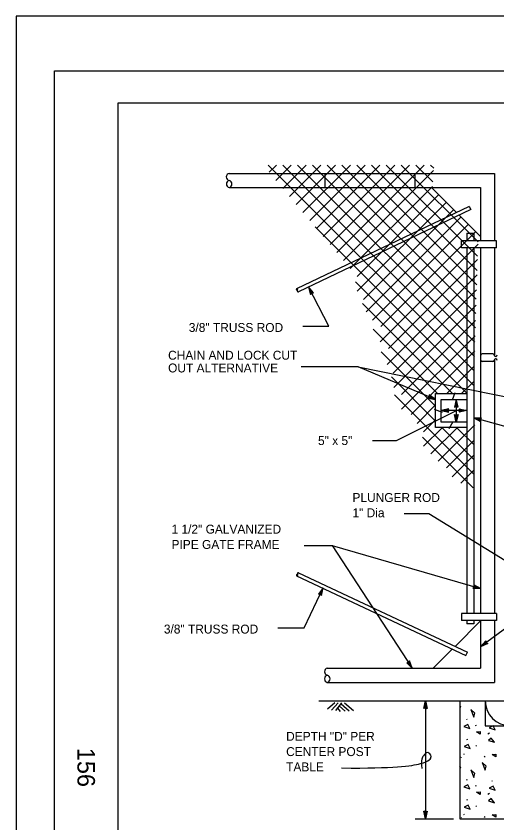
# Model space of a CAD drawing. Extents: x -893 to 867, y -474 to 712.
# Drawn here: x -893 to -516, y 78 to 712 of the extents above; entities that cross this region are included whole.
import ezdxf

# ---------------------------------------------------------------- set-up
doc = ezdxf.new("R2010")
doc.units = 0
for name, color, linetype in [('border_PLOTTING-ELEMENTS', 7, 'Continuous'), ('border_rw_22x34_Cut_Lines', 7, 'Continuous'), ('border_SHEET', 7, 'Continuous'), ('border_WITHIN-BORDER-anno', 7, 'Continuous'), ('mc_FENCE-anno', 7, 'Continuous'), ('mc_FENCE-CL', 7, 'Continuous'), ('rd_BASE-MATERIAL', 7, 'Continuous'), ('rd_PROFILE-OG', 7, 'Continuous')]:
    doc.layers.add(name, color=color, linetype=linetype)

msp = doc.modelspace()

# ---------------------------------------------------------------- linework, layer by layer
at = {"layer": 'border_PLOTTING-ELEMENTS'}
for points in [[(-893.45, -474.03), (866.55, -474.03), (866.55, 711.97), (-893.45, 711.97)], [(-863.45, 668.97), (836.55, 668.97), (836.55, -431.03), (-863.45, -431.03)]]:
    msp.add_lwpolyline(points, close=True, dxfattribs=at)
at = {"layer": 'border_rw_22x34_Cut_Lines'}
msp.add_lwpolyline([(-863.45, 668.97), (836.55, 668.97), (836.55, -431.03), (-863.45, -431.03)], close=True, dxfattribs=at)
at = {"layer": 'border_SHEET'}
for p, q in [((-813.45, 643.97), (811.55, 643.97)), ((-813.45, -406.04), (-813.45, 643.97))]:
    msp.add_line(p, q, dxfattribs=at)
at = {"layer": 'mc_FENCE-anno'}
for p, q in [((-647.97, 468.41), (-663.88, 499.37)), ((-659.91, 494.68), (-663.88, 499.37)), ((-663.88, 499.37), (-663.88, 499.37)), ((-663.88, 499.37), (-662.27, 493.44)), ((-660.32, 494.7), (-663.24, 498.15)), ((-663.24, 498.14), (-662.06, 493.81)), ((-660.75, 494.74), (-662.59, 496.92)), ((-662.59, 496.92), (-661.84, 494.13)), ((-662.27, 493.44), (-661.47, 494.76)), ((-661.14, 494.74), (-661.95, 495.7)), ((-661.95, 495.7), (-661.63, 494.5)), ((-661.47, 494.76), (-659.91, 494.68)), ((-659.91, 494.68), (-659.91, 494.68)), ((-662.27, 493.44), (-662.27, 493.44)), ((-668.5, 468.41), (-647.97, 468.41)), ((-624.98, 436.59), (-669.77, 436.59)), ((-564.33, 411.02), (-624.98, 436.59)), ((-624.98, 436.59), (-471.68, 405.37)), ((-569.13, 413.02), (-570.38, 412.09)), ((-570.38, 412.09), (-570.38, 412.09)), ((-570.38, 412.09), (-564.33, 411.02)), ((-570.05, 412.33), (-565.6, 411.55)), ((-569.69, 412.58), (-566.88, 412.08)), ((-569.4, 412.83), (-568.16, 412.61)), ((-564.33, 411.02), (-569.36, 414.55)), ((-569.36, 414.55), (-569.36, 414.55)), ((-569.36, 414.55), (-569.13, 413.02)), ((-565.61, 411.56), (-569.28, 414.13)), ((-566.88, 412.08), (-569.25, 413.74)), ((-568.16, 412.61), (-569.17, 413.32)), ((-564.33, 411.02), (-564.33, 411.02)), ((-547.93, 411.03), (-549.25, 405.03)), ((-549.25, 405.03), (-547.92, 405.83)), ((-547.93, 409.64), (-548.89, 405.26)), ((-547.92, 408.27), (-548.55, 405.44)), ((-547.92, 406.89), (-548.19, 405.68)), ((-547.93, 411.03), (-547.93, 393.18)), ((-546.58, 405.03), (-547.93, 411.03)), ((-547.93, 411.03), (-547.93, 411.03)), ((-546.94, 405.25), (-547.93, 409.65)), ((-547.3, 405.48), (-547.92, 408.27)), ((-547.64, 405.66), (-547.92, 406.89)), ((-547.92, 405.83), (-546.58, 405.03)), ((-547.93, 402.1), (-595.26, 378.53)), ((-553.77, 403.54), (-559.77, 402.2)), ((-539.73, 402.2), (-559.77, 402.2)), ((-559.77, 402.2), (-559.77, 402.2)), ((-559.77, 402.2), (-553.77, 400.87)), ((-553.98, 403.18), (-558.39, 402.2)), ((-558.37, 402.2), (-554, 401.23)), ((-554.22, 402.82), (-557, 402.2)), ((-557, 402.2), (-554.18, 401.58)), ((-554.39, 402.48), (-555.62, 402.2)), ((-555.62, 402.2), (-554.41, 401.94)), ((-554.57, 402.2), (-553.77, 403.54)), ((-553.77, 400.87), (-554.57, 402.2)), ((-553.77, 403.54), (-553.77, 403.54)), ((-553.77, 400.87), (-553.77, 400.87)), ((-549.25, 405.03), (-549.25, 405.03)), ((-547.93, 393.18), (-549.25, 399.18)), ((-549.25, 399.18), (-549.25, 399.18)), ((-549.25, 399.18), (-547.92, 398.38)), ((-546.58, 399.17), (-547.93, 393.18)), ((-547.92, 398.38), (-546.58, 399.17)), ((-546.58, 405.03), (-546.58, 405.03)), ((-546.58, 399.17), (-546.58, 399.17)), ((-544.93, 402.2), (-545.73, 403.54)), ((-545.73, 403.54), (-545.73, 403.54)), ((-545.73, 403.54), (-539.73, 402.2)), ((-539.73, 402.2), (-545.73, 400.87)), ((-545.73, 400.87), (-544.93, 402.2)), ((-545.73, 400.87), (-545.73, 400.87)), ((-545.51, 403.18), (-541.11, 402.2)), ((-541.12, 402.2), (-545.5, 401.23)), ((-542.49, 402.2), (-545.32, 401.58)), ((-545.28, 402.82), (-542.49, 402.2)), ((-545.1, 402.48), (-543.87, 402.2)), ((-543.87, 402.2), (-545.08, 401.94)), ((-539.73, 402.2), (-539.73, 402.2)), ((-547.93, 394.57), (-548.89, 398.94)), ((-547.92, 395.94), (-548.55, 398.76)), ((-547.92, 397.32), (-548.19, 398.53)), ((-546.94, 398.96), (-547.93, 394.56)), ((-547.93, 393.18), (-547.93, 393.18)), ((-547.3, 398.73), (-547.92, 395.94)), ((-547.64, 398.55), (-547.92, 397.32)), ((-442.6, 371.07), (-534.29, 396.52)), ((-528.15, 396.2), (-534.29, 396.52)), ((-534.29, 396.52), (-534.29, 396.52)), ((-534.29, 396.52), (-528.87, 393.63)), ((-528.45, 395.91), (-532.96, 396.15)), ((-532.95, 396.14), (-529, 394.03)), ((-528.77, 395.63), (-531.63, 395.78)), ((-531.63, 395.78), (-529.07, 394.42)), ((-529.04, 395.34), (-530.3, 395.41)), ((-530.3, 395.41), (-529.2, 394.83)), ((-529.28, 395.12), (-528.15, 396.2)), ((-528.87, 393.63), (-529.28, 395.12)), ((-528.87, 393.63), (-528.87, 393.63)), ((-528.15, 396.2), (-528.15, 396.2)), ((-595.26, 378.53), (-613.78, 378.53)), ((-569.43, 321.1), (-588.92, 321.1)), ((-509.79, 284.62), (-569.43, 321.1)), ((-667.28, 296.2), (-645.35, 296.2)), ((-645.35, 296.2), (-528.84, 262.42)), ((-424.06, 294.25), (-528.84, 216.75)), ((-667.46, 231.57), (-652.4, 262.95)), ((-652.4, 262.95), (-656.16, 258.09)), ((-653, 261.7), (-655.73, 258.15)), ((-653.58, 260.45), (-655.34, 258.16)), ((-654.2, 257.67), (-653.58, 260.45)), ((-653.97, 257.3), (-652.99, 261.7)), ((-653.74, 256.95), (-652.4, 262.95)), ((-652.4, 262.95), (-652.4, 262.95)), ((-533.82, 263.94), (-534.97, 262.89)), ((-534.97, 262.89), (-534.97, 262.89)), ((-534.97, 262.89), (-528.84, 262.42)), ((-534.66, 263.17), (-530.16, 262.83)), ((-534.33, 263.45), (-531.49, 263.23)), ((-528.84, 262.42), (-534.19, 265.45)), ((-534.19, 265.45), (-534.19, 265.45)), ((-534.19, 265.45), (-533.82, 263.94)), ((-530.17, 262.83), (-534.07, 265.04)), ((-534.06, 263.73), (-532.81, 263.63)), ((-531.49, 263.23), (-534.01, 264.65)), ((-532.81, 263.63), (-533.89, 264.24)), ((-528.84, 262.42), (-528.84, 262.42)), ((-656.16, 258.09), (-654.61, 258.25)), ((-656.16, 258.09), (-656.16, 258.09)), ((-654.16, 259.2), (-654.92, 258.22)), ((-654.61, 258.25), (-653.74, 256.95)), ((-654.44, 257.97), (-654.16, 259.2)), ((-653.74, 256.95), (-653.74, 256.95)), ((-688, 231.57), (-667.46, 231.57)), ((-528.84, 216.75), (-524.83, 221.4)), ((-523.23, 219.26), (-528.84, 216.75)), ((-528.84, 216.75), (-528.84, 216.75)), ((-523.62, 219.42), (-527.74, 217.57)), ((-527.73, 217.58), (-524.8, 220.97)), ((-526.63, 218.4), (-524.74, 220.59)), ((-524.02, 219.56), (-526.63, 218.4)), ((-525.52, 219.22), (-524.71, 220.16)), ((-524.37, 219.74), (-525.52, 219.22)), ((-524.83, 221.4), (-524.83, 221.4)), ((-524.83, 221.4), (-524.68, 219.86)), ((-524.68, 219.86), (-523.23, 219.26)), ((-523.23, 219.26), (-523.23, 219.26)), ((-585.32, 204.31), (-586.87, 204.24)), ((-586.87, 204.24), (-586.87, 204.24)), ((-586.87, 204.24), (-582.46, 199.96)), ((-586.46, 204.25), (-583.22, 201.11)), ((-586.03, 204.25), (-583.98, 202.27)), ((-585.64, 204.3), (-584.74, 203.42)), ((-584.64, 205.7), (-585.32, 204.31)), ((-584.74, 203.42), (-585.18, 204.58)), ((-583.98, 202.27), (-585.01, 204.97)), ((-583.22, 201.12), (-584.81, 205.31)), ((-582.46, 199.96), (-584.64, 205.7)), ((-584.64, 205.7), (-584.64, 205.7)), ((-582.46, 199.96), (-582.46, 199.96)), ((-572.17, 174.21), (-572.17, 81.66)), ((-580.17, 81.66), (-550.16, 81.66))]:
    msp.add_line(p, q, dxfattribs=at)
msp.add_lwpolyline([(-645.35, 296.2), (-582.46, 199.96)], dxfattribs=at)
for points in [[(-573.49, 168.31), (-572.17, 174.21), (-570.86, 168.31), (-571.21, 168.52), (-572.17, 172.84), (-573.14, 168.52), (-572.79, 168.72), (-572.17, 171.49), (-571.56, 168.73), (-571.91, 168.94), (-572.17, 170.13), (-572.44, 168.93), (-572.17, 169.1), (-570.86, 168.31), (-572.17, 169.1)], [(-570.85, 87.57), (-572.17, 81.66), (-573.48, 87.57), (-573.13, 87.36), (-572.17, 83.03), (-571.2, 87.36), (-571.55, 87.15), (-572.17, 84.38), (-572.78, 87.15), (-572.43, 86.94), (-572.17, 85.74), (-571.9, 86.94), (-572.17, 86.78), (-573.48, 87.57), (-572.17, 86.78)]]:
    msp.add_lwpolyline(points, close=True, dxfattribs=at)
msp.add_open_spline([(-637.96, 121.55), (-596.43, 121.26), (-570.16, 124.94), (-566.49, 130.88), (-570.5, 134.84), (-573.7, 131.3), (-575.83, 128.41), (-575.06, 121.21)], degree=3, dxfattribs=at)
at = {"layer": 'mc_FENCE-CL'}
for p, q in [((-534, 433.37), (-695.67, 595.04)), ((-694.82, 589.31), (-689.08, 595.04)), ((-689.51, 583.02), (-677.48, 595.04)), ((-684.21, 576.72), (-665.89, 595.04)), ((-533.65, 444.62), (-684.08, 595.04)), ((-678.9, 570.43), (-654.29, 595.04)), ((-673.59, 564.14), (-642.69, 595.04)), ((-533.3, 455.87), (-672.48, 595.04)), ((-668.29, 557.84), (-631.09, 595.04)), ((-662.98, 551.55), (-619.49, 595.04)), ((-532.95, 467.12), (-660.88, 595.04)), ((-657.68, 545.26), (-607.89, 595.04)), ((-652.37, 538.96), (-596.29, 595.04)), ((-532.6, 478.36), (-649.28, 595.04)), ((-647.06, 532.67), (-584.69, 595.04)), ((-641.76, 526.38), (-573.09, 595.04)), ((-532.24, 489.61), (-637.68, 595.04)), ((-636.45, 520.08), (-565.76, 590.78)), ((-531.89, 500.86), (-626.08, 595.04)), ((-531.54, 512.11), (-614.48, 595.04)), ((-531.19, 523.36), (-602.88, 595.04)), ((-530.84, 534.61), (-591.28, 595.04)), ((-566.42, 581.78), (-579.68, 595.04)), ((-565.62, 592.59), (-568.08, 595.04)), ((-726.23, 588.52), (-517.96, 588.52)), ((-650.78, 577.3), (-650.78, 588.52)), ((-580.33, 577.3), (-580.33, 588.52)), ((-517.96, 588.52), (-517.96, 535.59)), ((-726.23, 577.3), (-528.84, 577.3)), ((-631.14, 513.79), (-566.68, 578.26)), ((-567.34, 577.3), (-547.78, 557.74)), ((-528.84, 577.3), (-528.84, 535.59)), ((-625.84, 507.5), (-561.52, 571.81)), ((-625.64, 496.1), (-555.72, 566.01)), ((-537.8, 562.5), (-673.38, 497.85)), ((-536.62, 560.05), (-671.93, 495.53)), ((-620.81, 489.32), (-549.93, 560.21)), ((-537.8, 562.5), (-536.62, 560.05)), ((-618.79, 479.75), (-544.13, 554.41)), ((-545.74, 555.7), (-528.84, 538.81)), ((-534.35, 422.12), (-658.69, 546.46)), ((-613.6, 473.34), (-538.33, 548.61)), ((-607.07, 468.27), (-532.53, 542.8)), ((-539.73, 541.53), (-534.29, 541.53)), ((-539.73, 541.53), (-539.73, 535.59)), ((-534.29, 541.53), (-534.29, 535.59)), ((-607.6, 456.13), (-530.89, 532.84)), ((-516.41, 535.59), (-543.75, 535.59)), ((-543.75, 530.15), (-543.75, 535.59)), ((-516.41, 530.15), (-516.41, 535.59)), ((-516.41, 530.15), (-543.75, 530.15)), ((-539.73, 530.15), (-539.73, 242.8)), ((-534.29, 530.15), (-534.29, 490.16)), ((-528.84, 530.15), (-528.84, 490.16)), ((-517.96, 530.15), (-517.96, 490.16)), ((-601.07, 451.07), (-531.27, 520.87)), ((-602.22, 438.32), (-531.64, 508.9)), ((-539.73, 415.9), (-627.14, 503.31)), ((-597.39, 431.55), (-532.02, 496.92)), ((-534.29, 490.16), (-534.29, 306.45)), ((-528.84, 490.16), (-528.84, 358.22)), ((-517.96, 490.16), (-517.96, 445.69)), ((-551.03, 415.59), (-621.61, 486.18)), ((-596.95, 420.39), (-532.39, 484.95)), ((-590.91, 414.83), (-532.76, 472.98)), ((-562.63, 415.59), (-613.28, 466.25)), ((-590.84, 403.31), (-533.14, 461)), ((-564.33, 405.7), (-606.9, 448.26)), ((-583.33, 399.21), (-533.51, 449.03)), ((-519.25, 446.74), (-527.57, 446.74)), ((-519.25, 440.74), (-527.57, 440.74)), ((-517.96, 441.78), (-517.96, 317.34)), ((-555.35, 415.59), (-533.89, 437.06)), ((-564.79, 394.55), (-598.93, 428.7)), ((-543.75, 415.59), (-534.26, 425.08)), ((-534.39, 352.55), (-596.32, 414.48)), ((-564.33, 389.03), (-564.33, 415.59)), ((-564.33, 415.59), (-539.73, 415.59)), ((-548.98, 416.15), (-551.16, 410.47)), ((-578.75, 392.19), (-564.33, 406.61)), ((-559.77, 393.18), (-559.77, 411.03)), ((-559.77, 411.03), (-539.73, 411.03)), ((-565.43, 403.3), (-558.97, 400.98)), ((-573.68, 385.66), (-564.33, 395.01)), ((-539.73, 393.18), (-559.77, 393.18)), ((-553.55, 388.2), (-550.5, 393.73)), ((-573.68, 374.21), (-558.86, 389.03)), ((-567.93, 368.21), (-547.1, 389.03)), ((-558.55, 389.03), (-564.33, 389.03)), ((-562.13, 362.41), (-533.51, 391.03)), ((-534.35, 364.12), (-559.27, 389.03)), ((-539.73, 389.03), (-558.55, 389.03)), ((-534, 375.37), (-547.67, 389.03)), ((-534.81, 341.53), (-574.52, 381.23)), ((-555.6, 357.34), (-533.89, 379.05)), ((-551.06, 350.28), (-534.26, 367.08)), ((-544.42, 345.35), (-534.26, 355.51)), ((-528.84, 358.22), (-528.84, 317.34)), ((-528.84, 317.34), (-528.84, 242.76)), ((-517.96, 317.34), (-517.96, 242.76)), ((-534.29, 306.45), (-534.29, 242.76)), ((-673.27, 272.46), (-540.33, 210)), ((-671.81, 274.78), (-539.18, 212.46)), ((-516.41, 242.8), (-543.75, 242.8)), ((-543.75, 242.8), (-543.75, 237.36)), ((-516.41, 242.8), (-516.41, 237.36)), ((-528.84, 237.16), (-548.95, 217.05)), ((-516.41, 237.36), (-543.75, 237.36)), ((-539.73, 237.45), (-539.73, 234.63)), ((-534.29, 234.63), (-539.73, 234.63)), ((-534.29, 237.45), (-534.29, 234.63)), ((-528.84, 237.45), (-528.84, 199.96)), ((-517.96, 237.45), (-517.96, 188.74)), ((-566.04, 199.96), (-551, 215.01)), ((-540.33, 210), (-539.18, 212.46)), ((-649.19, 199.96), (-528.84, 199.96)), ((-649.19, 188.74), (-517.96, 188.74)), ((-545.18, 174.21), (-545.18, 81.66)), ((-525.2, 174.21), (-525.2, 154.72)), ((-525.2, 154.72), (-505.71, 154.72)), ((-545.18, 81.66), (-466.24, 81.66))]:
    msp.add_line(p, q, dxfattribs=at)
for centre, radius, start, end in [((-725.59, 585.71), 2.88, 103.01221, 256.98779), ((-725.54, 580.11), 2.89, 103.8654, 256.1346), ((-726.93, 580.11), 2.89, 283.8654, 76.1346), ((-672.87, 497.36), 0.706, 136.20027, 288.06959), ((-673.16, 497.18), 0.706, 315.93662, 107.80595), ((-672.07, 496.25), 0.735, 143.38173, 280.88812), ((-527.53, 445.39), 1.35, 90.97191, 166.96489), ((-519.27, 445.39), 1.35, 13.03511, 89.02809), ((-516.85, 445.65), 1.1, 177.97283, 273.07269), ((-517.43, 446.08), 1.66, 292.63997, 356.86105), ((-527.55, 442.09), 1.35, 193.03511, 269.02809), ((-519.27, 442.09), 1.35, 270.97191, 346.96489), ((-516.85, 441.82), 1.1, 86.92731, 182.02717), ((-517.43, 441.4), 1.66, 3.13895, 67.36003), ((-672.76, 272.95), 0.706, 71.93041, 223.79973), ((-673.05, 273.13), 0.706, 252.19405, 44.06338), ((-671.95, 274.06), 0.735, 79.11188, 216.61827), ((-648.54, 197.16), 2.88, 103.01221, 256.98779), ((-648.5, 191.55), 2.89, 103.8654, 256.1346), ((-649.88, 191.55), 2.89, 283.8654, 76.1346), ((-505.71, 174.21), 19.49, 180, 0)]:
    msp.add_arc(centre, radius, start, end, dxfattribs=at)
at = {"layer": 'rd_BASE-MATERIAL'}
for p, q in [((-539.41, 159.28), (-539.76, 159.99)), ((-532.29, 155.01), (-533, 154.65)), ((-523.06, 148.5), (-522, 149.21)), ((-539.09, 143.45), (-539.44, 144.17)), ((-531.96, 139.18), (-532.68, 138.82)), ((-544.19, 129.83), (-543.84, 130.19)), ((-541.93, 132.42), (-541.58, 132.77)), ((-525.4, 130.04), (-526.12, 130.75)), ((-539.41, 111.83), (-539.76, 112.54)), ((-519.51, 110.86), (-519.87, 111.57)), ((-532.29, 107.55), (-533, 107.2)), ((-523.06, 101.04), (-522, 101.76)), ((-539.09, 96), (-539.44, 96.71)), ((-531.96, 91.73), (-532.68, 91.37)), ((-544.19, 82.38), (-543.84, 82.73)), ((-541.93, 84.96), (-541.58, 85.32)), ((-525.4, 82.58), (-526.12, 83.3))]:
    msp.add_line(p, q, dxfattribs=at)
for points in [[(-545.18, 169.74), (-544.43, 169.5), (-545.18, 170.47)], [(-545.18, 122.28), (-544.43, 122.05), (-545.18, 123.01)]]:
    msp.add_lwpolyline(points, dxfattribs=at)
for points in [[(-533.36, 164.62), (-536.56, 167.47), (-534.07, 161.42)], [(-537.39, 152.61), (-538.97, 155.76), (-542.12, 154.19)], [(-517.5, 151.64), (-519.07, 154.79), (-522.22, 153.22)], [(-531.96, 149.92), (-529.12, 150.28), (-529.12, 148.14)], [(-537.07, 136.78), (-538.65, 139.93), (-541.8, 138.36)], [(-520.57, 144.94), (-522.71, 143.16), (-518.08, 141.74)], [(-519.71, 132.18), (-516.86, 132.53), (-516.86, 130.39)], [(-524.5, 122.97), (-527.71, 125.81), (-525.22, 119.76)], [(-533.36, 117.17), (-536.56, 120.02), (-534.07, 113.96)], [(-537.39, 105.15), (-538.97, 108.3), (-542.12, 106.73)], [(-531.96, 102.47), (-529.12, 102.82), (-529.12, 100.69)], [(-517.5, 104.19), (-519.07, 107.34), (-522.22, 105.76)], [(-520.57, 97.48), (-522.71, 95.7), (-518.08, 94.28)], [(-537.07, 89.33), (-538.65, 92.48), (-541.8, 90.9)], [(-519.71, 84.72), (-516.86, 85.08), (-516.86, 82.94)]]:
    msp.add_lwpolyline(points, close=True, dxfattribs=at)
at = {"layer": 'rd_PROFILE-OG'}
for p, q in [((-655.85, 174.21), (-509.79, 174.21)), ((-643.35, 172.74), (-649.05, 167.67)), ((-640.61, 172.7), (-645.91, 166.95)), ((-637.95, 172.7), (-642.65, 166.72)), ((-638.41, 171.81), (-631.97, 166.5)), ((-635.75, 172.68), (-628.54, 166.75)), ((-641.15, 168.44), (-639.09, 165.91)), ((-639.59, 170.16), (-635.19, 166.15))]:
    msp.add_line(p, q, dxfattribs=at)

# ---------------------------------------------------------------- texts
at = {"layer": 'border_WITHIN-BORDER-anno'}
msp.add_text('156', height=13.78, rotation=270, dxfattribs=at).set_placement((-845.36, 137.38))
at = {"layer": 'mc_FENCE-anno'}
for s, height, p in [('3/8" TRUSS ROD', 7, (-757.92, 463.98)), ('CHAIN AND LOCK CUT ', 6.9999, (-774.17, 442.18)), ('OUT ALTERNATIVE', 6.9999, (-774.17, 432.18)), ('5" x 5"', 7, (-656.48, 375.16)), ('PLUNGER ROD', 7, (-629.45, 330.45)), ('1" Dia', 7, (-629.45, 318.45)), ('1 1/2" GALVANIZED', 7, (-771.48, 305.6)), ('PIPE GATE FRAME', 7, (-771.48, 293.6)), ('3/8" TRUSS ROD', 7, (-777.49, 227.14)), ('DEPTH "D" PER ', 7, (-681.52, 142.92)), ('CENTER POST', 7, (-681.52, 130.92)), ('TABLE', 7, (-681.52, 118.92))]:
    msp.add_text(s, height=height, dxfattribs=at).set_placement(p)

doc.saveas('drawing.dxf')
